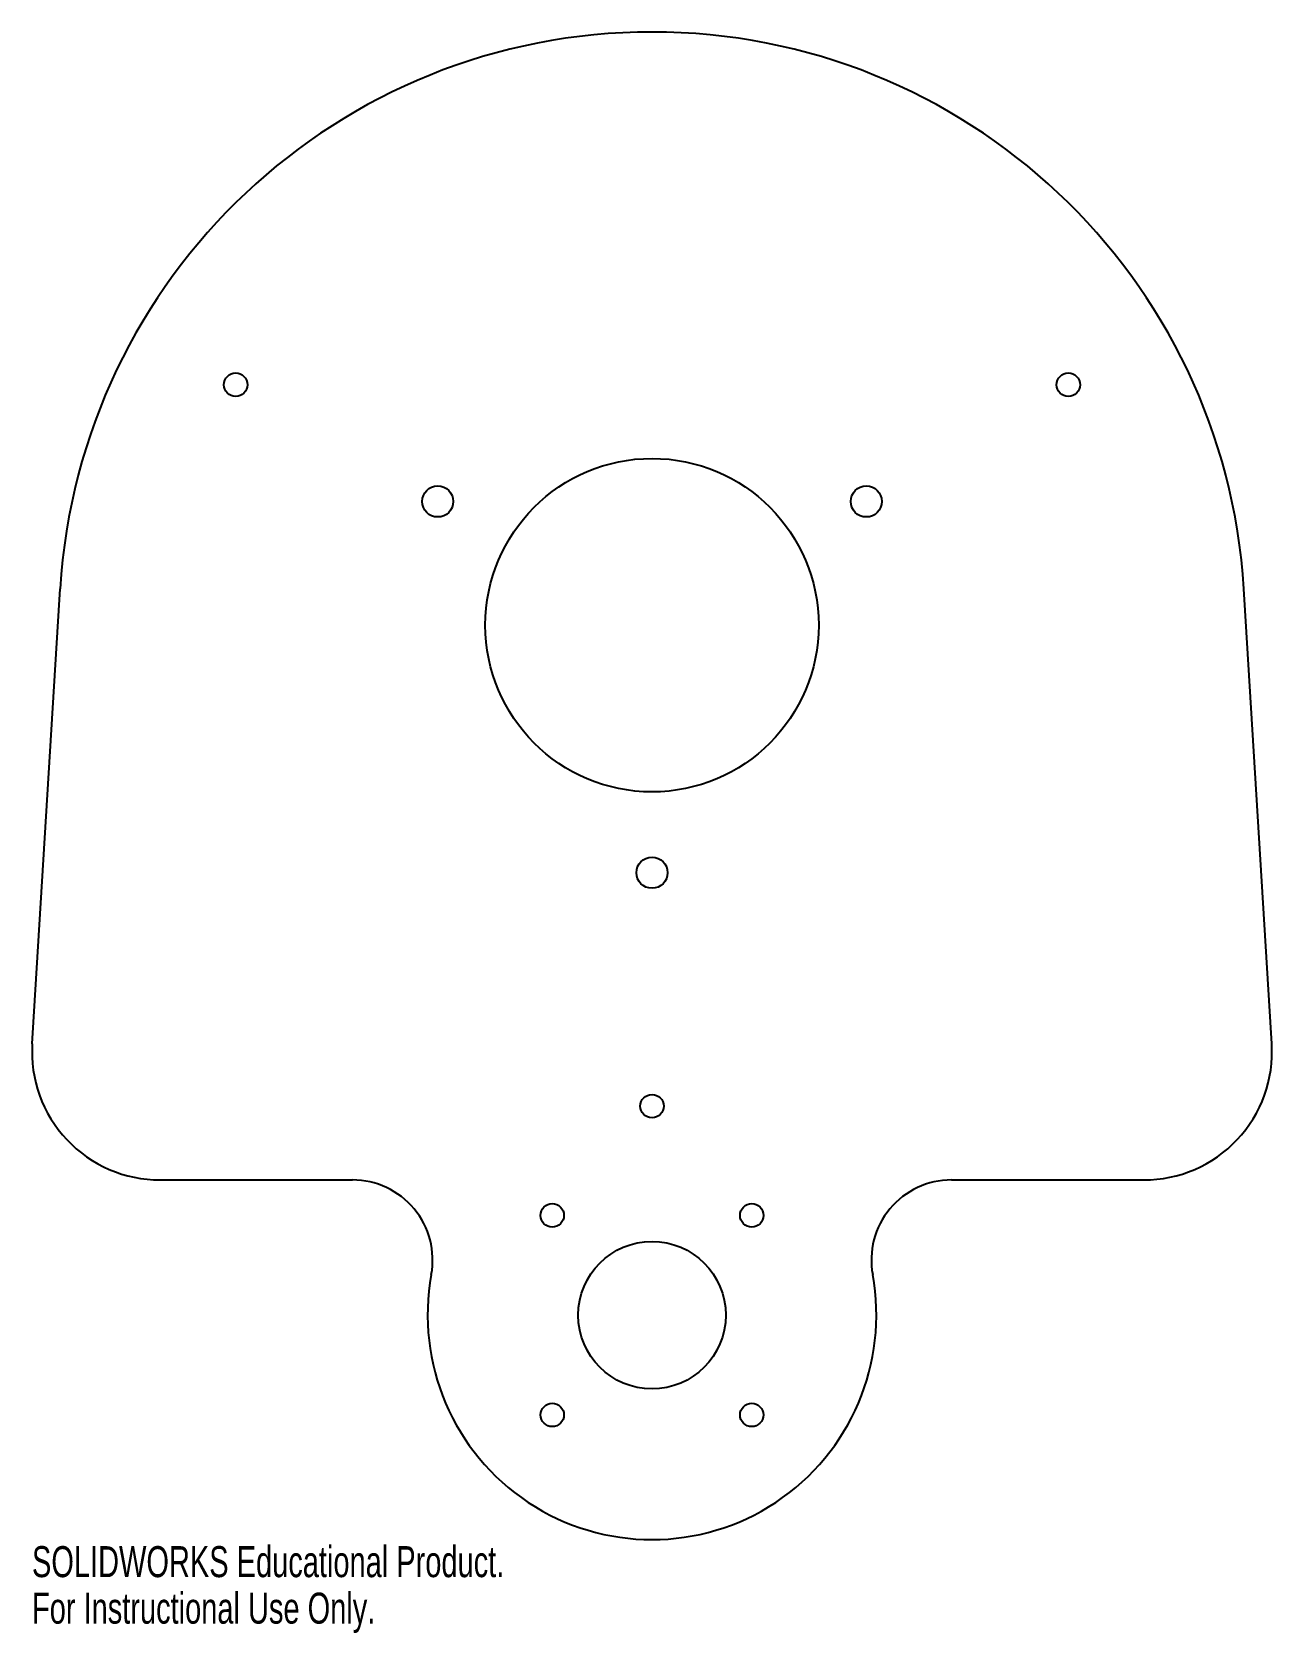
# Model space of a CAD drawing. Header units: millimetres. Extents: x -97 to 97, y -157 to 92.
import ezdxf

# ---------------------------------------------------------------- set-up
doc = ezdxf.new("R2010")
doc.units = ezdxf.units.MM
doc.styles.add('SLDTEXTSTYLE0', font='TXT', dxfattribs={"width": 0.7})

msp = doc.modelspace()

# ---------------------------------------------------------------- linework, layer by layer
at = {"color": 7, "linetype": 'Continuous', "lineweight": 25}
for p, q in [((-96.68, -65.29), (-92.33, 5.67)), ((96.68, -65.29), (92.33, 5.67)), ((-76.72, -86.52), (-46.72, -86.52)), ((46.72, -86.52), (76.72, -86.52))]:
    msp.add_line(p, q, dxfattribs=at)
for centre, radius in [((-64.95, 37.5), 1.83), ((64.95, 37.5), 1.83), ((0, 0), 26), ((-33.43, 19.3), 2.43), ((33.43, 19.3), 2.43), ((0, -38.6), 2.43), ((0, -75), 1.82), ((-15.56, -92.04), 1.83), ((15.56, -92.04), 1.83), ((0, -107.6), 11.5), ((-15.56, -123.16), 1.82), ((15.56, -123.16), 1.82)]:
    msp.add_circle(centre, radius, dxfattribs=at)
for centre, radius, start, end in [((0, 0), 92.5, 3.5116, 176.4884), ((-76.72, -66.52), 20, 176.4884, 270), ((76.72, -66.52), 20, 270, 3.5116), ((-46.72, -99.02), 12.5, 349.591, 90), ((46.72, -99.02), 12.5, 90, 190.409), ((0, -107.6), 35, 169.591, 10.409)]:
    msp.add_arc(centre, radius, start, end, dxfattribs=at)

# ---------------------------------------------------------------- texts
at = {"color": 7, "linetype": 'Continuous', "char_height": 4.8336, "attachment_point": 1, "style": 'SLDTEXTSTYLE0'}
for s, insert in [('SOLIDWORKS Educational Product.', (-96.72, -143.62)), ('For Instructional Use Only.', (-96.72, -150.87))]:
    msp.add_mtext(s, dxfattribs=dict(at, insert=insert))

doc.saveas('drawing.dxf')
